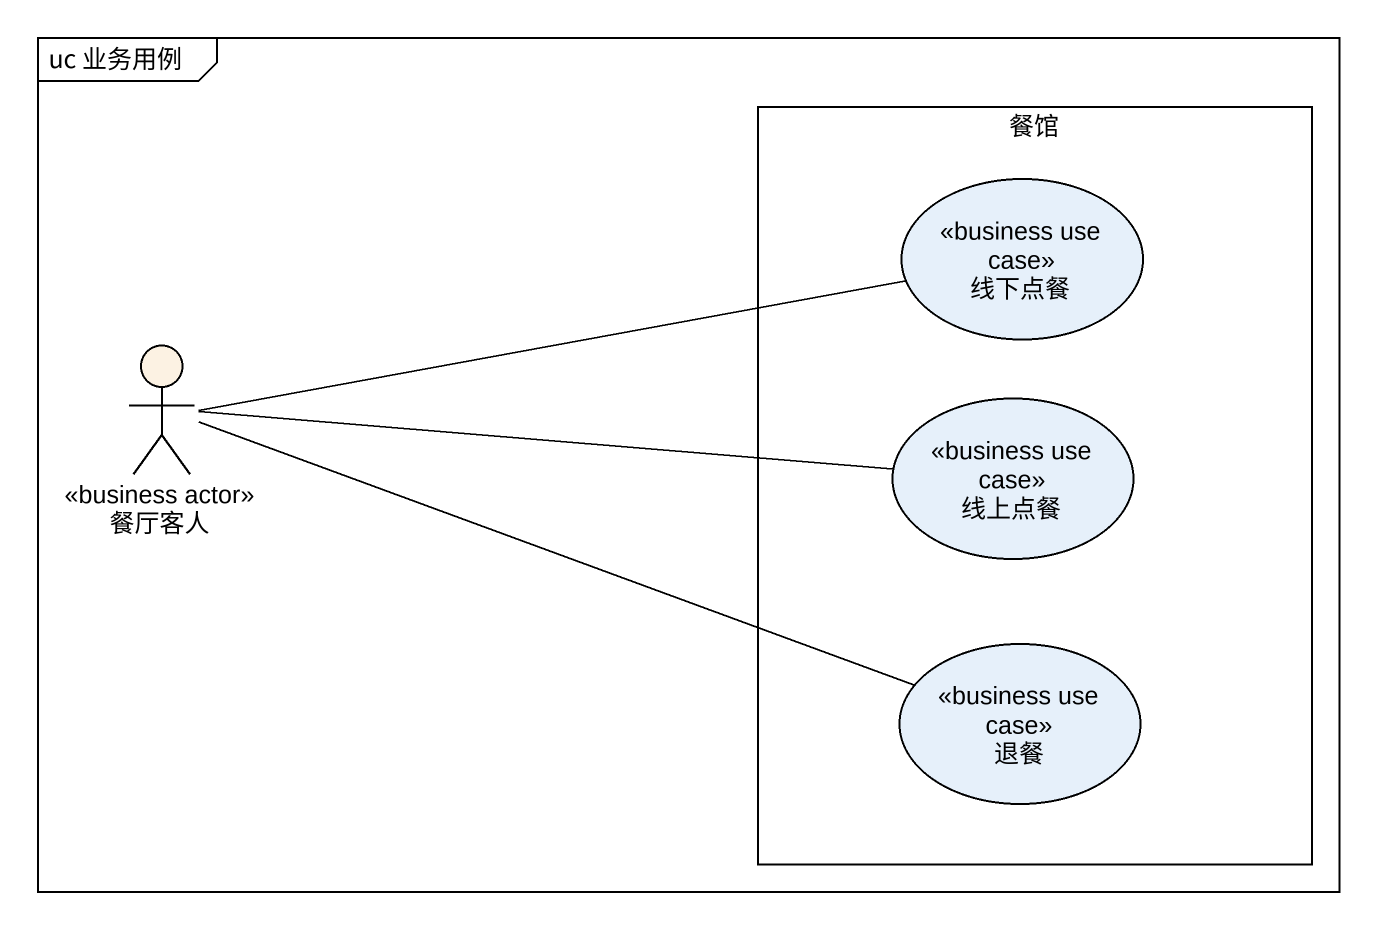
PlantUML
@startuml
mainframe uc 业务用例
rectangle 餐馆 {
  usecase 线下点餐 <<business use case>>
  usecase 线上点餐 <<business use case>>
  usecase 退餐 <<business use case>>
}
actor 餐厅客人 <<business actor>> #FCF2E3
餐厅客人 -right- 线下点餐
餐厅客人 -right- 线上点餐
餐厅客人 -right- 退餐
@enduml
